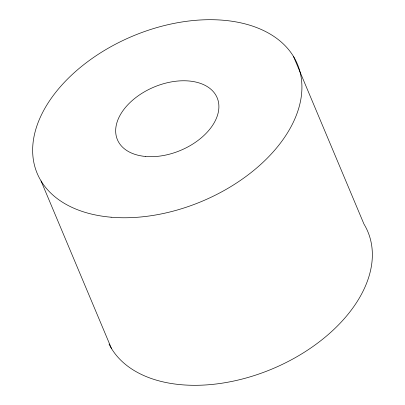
<?xml version="1.0" encoding="UTF-8"?>
<svg xmlns="http://www.w3.org/2000/svg" width="405" height="405" viewBox="0 0 405 405"><rect width="100%" height="100%" fill="white"/><g stroke="black" fill="none" stroke-linecap="round" stroke-linejoin="round"><path stroke-width="0.61" d="M293.534 56.518L363.958 224.056A141.117 89.571 -22.8 0 1 280.938 365.052A141.117 89.571 -22.8 0 1 109.036 344.048M41.042 180.944L111.466 348.482M111.107 217.212A141.117 89.571 -22.8 0 0 301.34 78.58A141.117 89.571 -22.8 0 0 89.409 60.401A141.117 89.571 -22.8 0 0 111.107 217.212M145.749 156.482A54.093 34.334 -22.8 0 0 218.675 103.341A54.093 34.334 -22.8 0 0 137.432 96.37A54.093 34.334 -22.8 0 0 145.749 156.482"/></g></svg>
